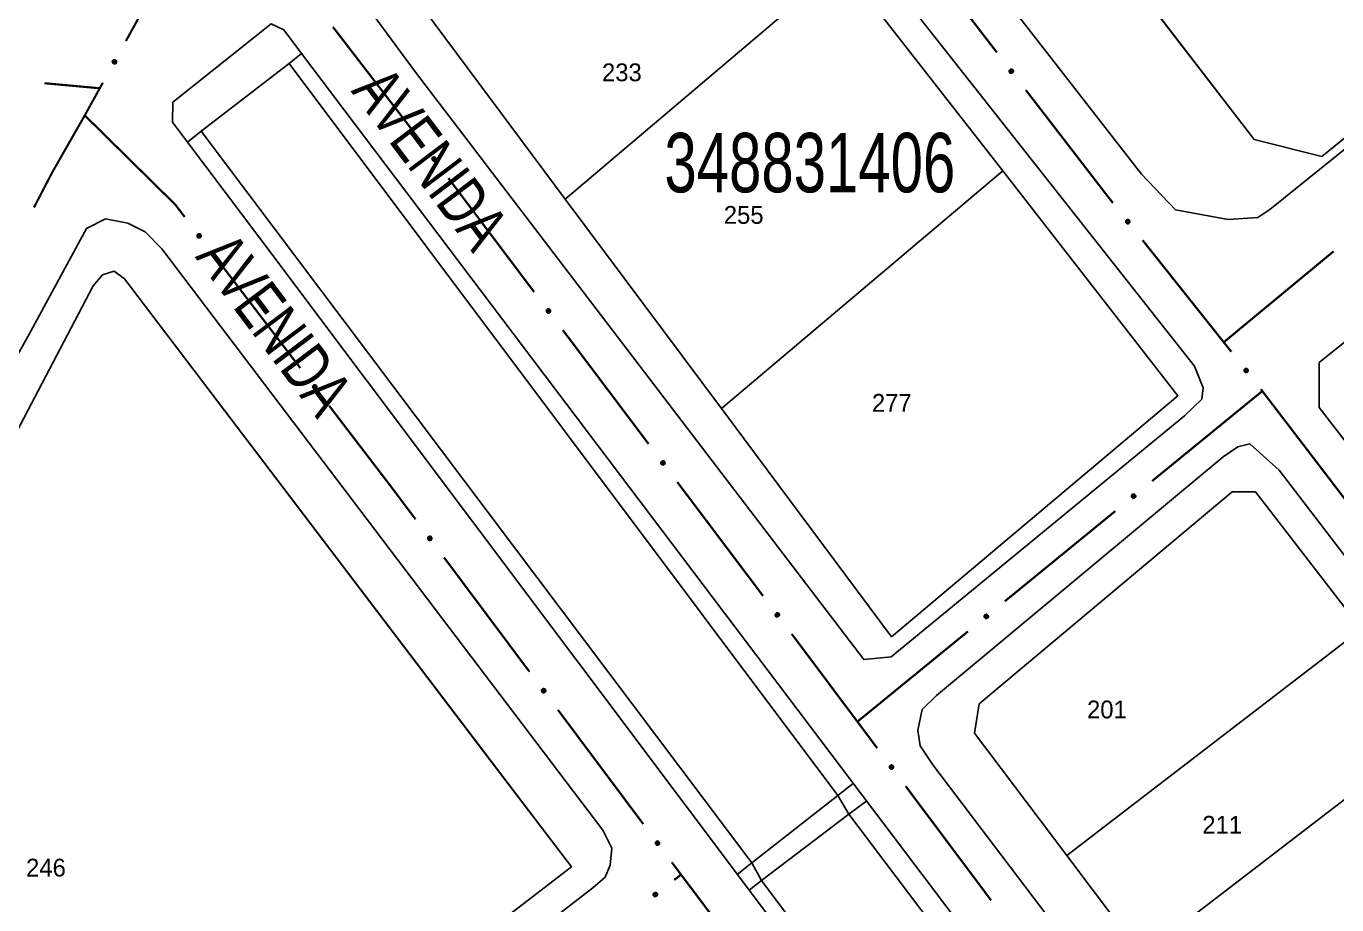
# Model space of a CAD drawing. Extents: x 200123 to 201542, y 4839549 to 4841240.
# Drawn here: x 200535 to 200645.3, y 4840193 to 4840266.9 of the extents above; entities that cross this region are included whole.
import ezdxf
from ezdxf.enums import TextEntityAlignment as Align

# ---------------------------------------------------------------- set-up
doc = ezdxf.new("R2010")
doc.units = 0
doc.header["$LTSCALE"] = 1.5
doc.header["$MEASUREMENT"] = 0
for name, color, linetype in [('CD_MALHA_LOTES', 7, 'CONTINUOUS'), ('CD_TXT_QUADRA', 2, 'CONTINUOUS'), ('HD-CURSO-PERENE', 170, 'CONTINUOUS'), ('RU-QUADRA', 210, 'CONTINUOUS'), ('SV-EIXO-RUA-PAV', 20, 'CONTINUOUS'), ('SV-PONTE-BUEIRO', 251, 'CONTINUOUS'), ('SV-RUA-PAVIM', 7, 'CONTINUOUS'), ('SV-TXT-RUA-PAV', 7, 'CONTINUOUS'), ('Th_NmrPort', 1, 'CONTINUOUS')]:
    doc.layers.add(name, color=color, linetype=linetype)
doc.styles.add('ARIAL', font='ARIAL.SHX')

msp = doc.modelspace()

# ---------------------------------------------------------------- linework, layer by layer
at = {"layer": 'CD_MALHA_LOTES', "linetype": 'Continuous', "flags": 128}
for points in [[(200668.11, 4840275.45), (200644, 4840255.9), (200638.32, 4840257.35), (200613.66, 4840289.42), (200611.73, 4840291.76)], [(200580.36, 4840252.33), (200603.64, 4840272.05)], [(200603.64, 4840272.05), (200617.16, 4840254.71)], [(200568.43, 4840268.34), (200580.36, 4840252.33)], [(200593.49, 4840234.73), (200617.16, 4840254.71)], [(200617.16, 4840254.71), (200631.9, 4840235.79)], [(200593.49, 4840234.73), (200580.36, 4840252.33)], [(200516.37, 4840198.81), (200540.65, 4840245.03), (200541.43, 4840245.96), (200542.41, 4840246.26), (200543.26, 4840245.63), (200574.01, 4840205.18), (200580.87, 4840196.16), (200545.04, 4840168.6)], [(200631.9, 4840235.79), (200607.81, 4840215.52)], [(200607.81, 4840215.52), (200593.49, 4840234.73)], [(200647.35, 4840216.16), (200638.43, 4840227.7), (200636.47, 4840227.72), (200615.18, 4840209.87), (200614.78, 4840207.42), (200622.56, 4840197.11)], [(200622.56, 4840197.11), (200647.35, 4840216.16)], [(200628.88, 4840188.74), (200653.77, 4840207.85)], [(200622.56, 4840197.11), (200628.88, 4840188.74)]]:
    msp.add_lwpolyline(points, dxfattribs=at)
at = {"layer": 'HD-CURSO-PERENE', "linetype": 'Continuous'}
for points in [[(200557.13, 4840263.74, 2.2), (200603.28, 4840202.16, 4), (200604.22, 4840200.59, 4), (200652.75, 4840136.35, 3.97)], [(200645.18, 4840130.56, 3.97), (200596.88, 4840195.02, 4), (200596.06, 4840196.5, 4), (200549.71, 4840258.03, 2.2)]]:
    msp.add_polyline3d(points, dxfattribs=at)
at = {"layer": 'RU-QUADRA', "linetype": 'Continuous', "flags": 128}
for points in [[(200721.24, 4840318.82), (200670.9, 4840277.71), (200644, 4840255.9), (200638.32, 4840257.35), (200612.58, 4840290.74), (200612.03, 4840291.93), (200606.04, 4840287.34), (200580.82, 4840319.69), (200577.93, 4840323.39), (200576.62, 4840324.04), (200516.1, 4840354.19), (200568.51, 4840459.1), (200621.71, 4840432.75), (200646.24, 4840412.58), (200649.6, 4840412.13)], [(200559.6, 4840280.18), (200568.43, 4840268.34), (200580.36, 4840252.33), (200593.49, 4840234.73), (200607.81, 4840215.52), (200631.9, 4840235.79), (200617.16, 4840254.71), (200603.64, 4840272.05), (200591.36, 4840287.81), (200580.44, 4840301.82), (200577.91, 4840305.38), (200573.98, 4840305.79), (200572.17, 4840305.04), (200570.75, 4840303.61)], [(200540.65, 4840245.03), (200541.43, 4840245.96), (200542.41, 4840246.26), (200543.26, 4840245.63), (200580.87, 4840196.16), (200545.04, 4840168.6), (200528.23, 4840155.68), (200489.73, 4840126.21), (200479.64, 4840135.18), (200504.89, 4840176.96), (200516.37, 4840198.81)], [(200636.47, 4840227.72), (200638.43, 4840227.7), (200647.35, 4840216.16), (200653.77, 4840207.85), (200674.42, 4840181.12), (200680.44, 4840173.33), (200683.37, 4840169.53), (200686.8, 4840165.09), (200691.53, 4840158.97), (200691.12, 4840155.32), (200668.16, 4840136.71), (200661.11, 4840146.05), (200654.66, 4840154.6), (200649.02, 4840162.06), (200628.88, 4840188.74), (200622.56, 4840197.11), (200614.78, 4840207.42), (200615.18, 4840209.87)]]:
    msp.add_lwpolyline(points, close=True, dxfattribs=at)
at = {"layer": 'SV-EIXO-RUA-PAV', "const_width": 0.18}
for points in [[(200549.192656, 4840276.12941), (200543.388002, 4840265.626744)], [(200616.666422, 4840264.671847), (200609.343159, 4840274.17815)], [(200560.809201, 4840266.810963), (200566.908702, 4840258.886564)], [(200536.540602, 4840262.078717), (200540.523632, 4840261.710653)], [(200541.453117, 4840262.125855), (200540.001953, 4840259.500189)], [(200540.523632, 4840261.710653), (200541.18, 4840261.65)], [(200626.02, 4840252.53), (200619.10751, 4840261.503079)], [(200539.93, 4840259.37), (200537.524055, 4840255.157393)], [(200540.001953, 4840259.500189), (200539.93, 4840259.37)], [(200539.93, 4840259.37), (200547.052356, 4840252.350595)], [(200566.908702, 4840258.886564), (200567.06, 4840258.69)], [(200567.06, 4840258.69), (200568.114213, 4840257.290726)], [(200537.524055, 4840255.157393), (200537.2, 4840254.59)], [(200537.2, 4840254.59), (200535.655075, 4840251.621353)], [(200570.521158, 4840254.095948), (200577.741996, 4840244.511611)], [(200626.439117, 4840252.003307), (200626.02, 4840252.53)], [(200547.052356, 4840252.350595), (200547.54, 4840251.87)], [(200547.54, 4840251.87), (200548.339451, 4840250.8255)], [(200635.76, 4840240.29), (200628.92978, 4840248.873356)], [(200550.770624, 4840247.649119), (200558.064145, 4840238.119976)], [(200635.76, 4840240.29), (200645.006047, 4840247.939223)], [(200580.148942, 4840241.316832), (200587.369779, 4840231.732496)], [(200635.779106, 4840240.265991), (200635.76, 4840240.29)], [(200636.401793, 4840239.48352), (200635.779106, 4840240.265991)], [(200638.252387, 4840235.569793), (200639, 4840236.18)], [(200646.170449, 4840226.81237), (200638.880753, 4840236.344439)], [(200560.495318, 4840234.943595), (200565.357665, 4840228.590833)], [(200629.730614, 4840228.614265), (200638.252387, 4840235.569793)], [(200565.357665, 4840228.590833), (200565.94, 4840227.83)], [(200589.776725, 4840228.537717), (200596.997562, 4840218.95338)], [(200565.94, 4840227.83), (200567.76127, 4840225.393599)], [(200617.335307, 4840218.497132), (200626.631787, 4840226.084982)], [(200570.156191, 4840222.189797), (200577.340956, 4840212.578389)], [(200599.404508, 4840215.758601), (200600.006244, 4840214.959907)], [(200604.94, 4840208.38), (200614.23648, 4840215.967849)], [(200600.006244, 4840214.959907), (200600.3, 4840214.57)], [(200600.3, 4840214.57), (200606.599647, 4840206.154965)], [(200579.735878, 4840209.374587), (200586.920643, 4840199.763179)], [(200608.996813, 4840202.952842), (200616.188314, 4840193.346473)], [(200589.315565, 4840196.559377), (200589.914295, 4840195.758426)], [(200589.519119, 4840195.058499), (200590.1, 4840195.51)], [(200589.914295, 4840195.758426), (200590.1, 4840195.51)], [(200590.1, 4840195.51), (200596.534166, 4840186.973368)]]:
    msp.add_lwpolyline(points, dxfattribs=at)
at = {"layer": 'SV-EIXO-RUA-PAV'}
for points in [[(200542.586405, 4840263.948804), (200542.600609, 4840263.902003), (200542.603247, 4840263.858876), (200542.595094, 4840263.822273), (200542.579455, 4840263.791806), (200542.559945, 4840263.762439), (200542.533743, 4840263.737171), (200542.498449, 4840263.715567), (200542.451602, 4840263.700989), (200542.407245, 4840263.701191), (200542.370931, 4840263.707264), (200542.338223, 4840263.721742), (200542.310012, 4840263.741173), (200542.284665, 4840263.769259), (200542.263122, 4840263.805239), (200542.249603, 4840263.852701), (200542.247307, 4840263.894999), (200542.256123, 4840263.930197), (200542.270886, 4840263.962987), (200542.291164, 4840263.992729), (200542.317027, 4840264.017385), (200542.353293, 4840264.039011), (200542.400315, 4840264.051733), (200542.442476, 4840264.054505), (200542.477788, 4840264.046185), (200542.509743, 4840264.030924), (200542.539436, 4840264.011714), (200542.565933, 4840263.986432), (200542.586405, 4840263.948804)], [(200617.887446, 4840262.906461), (200617.838859, 4840262.912065), (200617.798248, 4840262.926816), (200617.767917, 4840262.948868), (200617.746195, 4840262.975344), (200617.727024, 4840263.004933), (200617.714277, 4840263.03903), (200617.708512, 4840263.080007), (200617.713791, 4840263.128785), (200617.731636, 4840263.169395), (200617.751665, 4840263.200288), (200617.777969, 4840263.224527), (200617.807025, 4840263.242669), (200617.84288, 4840263.254739), (200617.884464, 4840263.260176), (200617.933384, 4840263.253681), (200617.973099, 4840263.238946), (200618.001877, 4840263.216845), (200618.026078, 4840263.190247), (200618.045288, 4840263.159805), (200618.057608, 4840263.126263), (200618.063007, 4840263.084385), (200618.055956, 4840263.036186), (200618.041712, 4840262.996407), (200618.020021, 4840262.967327), (200617.993299, 4840262.94409), (200617.963855, 4840262.924501), (200617.930114, 4840262.91026), (200617.887446, 4840262.906461)], [(200569.319148, 4840255.874333), (200569.367672, 4840255.868209), (200569.408123, 4840255.853023), (200569.438216, 4840255.830646), (200569.459652, 4840255.803938), (200569.478504, 4840255.774145), (200569.490885, 4840255.739914), (200569.49621, 4840255.698877), (200569.490408, 4840255.650159), (200569.472127, 4840255.609743), (200569.451768, 4840255.579067), (200569.425206, 4840255.555111), (200569.395957, 4840255.537281), (200569.359974, 4840255.525597), (200569.318335, 4840255.520607), (200569.269487, 4840255.527627), (200569.229932, 4840255.542787), (200569.201394, 4840255.565195), (200569.177479, 4840255.592051), (200569.158597, 4840255.622698), (200569.146637, 4840255.65637), (200569.141688, 4840255.698303), (200569.149256, 4840255.746424), (200569.163926, 4840255.786048), (200569.185927, 4840255.814894), (200569.212897, 4840255.837842), (200569.24255, 4840255.857115), (200569.276441, 4840255.870992), (200569.319148, 4840255.874333)], [(200627.687777, 4840250.25736), (200627.639108, 4840250.262198), (200627.598269, 4840250.276308), (200627.567595, 4840250.297881), (200627.54546, 4840250.324011), (200627.525825, 4840250.353295), (200627.512543, 4840250.387187), (200627.506133, 4840250.428068), (200627.510644, 4840250.476923), (200627.527848, 4840250.517809), (200627.547388, 4840250.549013), (200627.573307, 4840250.573663), (200627.602074, 4840250.592261), (200627.637735, 4840250.604893), (200627.679228, 4840250.610984), (200627.728244, 4840250.60526), (200627.768186, 4840250.591152), (200627.797308, 4840250.569507), (200627.821925, 4840250.543293), (200627.841612, 4840250.513157), (200627.854458, 4840250.479813), (200627.860515, 4840250.438025), (200627.854224, 4840250.389721), (200627.840608, 4840250.349723), (200627.819378, 4840250.320305), (200627.793025, 4840250.29665), (200627.763893, 4840250.2766), (200627.73038, 4840250.26183), (200627.687777, 4840250.25736)], [(200549.555124, 4840249.418312), (200549.603693, 4840249.412556), (200549.644258, 4840249.397678), (200549.67452, 4840249.375531), (200549.696159, 4840249.348987), (200549.715237, 4840249.319339), (200549.727878, 4840249.285203), (200549.733515, 4840249.244208), (200549.728083, 4840249.195446), (200549.710111, 4840249.154893), (200549.689985, 4840249.124062), (200549.663606, 4840249.099905), (200549.634493, 4840249.081854), (200549.598601, 4840249.069896), (200549.557001, 4840249.064589), (200549.508101, 4840249.071237), (200549.468432, 4840249.086096), (200549.439724, 4840249.108287), (200549.415606, 4840249.13496), (200549.396491, 4840249.165463), (200549.384276, 4840249.199043), (200549.379008, 4840249.240937), (200549.386209, 4840249.289114), (200549.400577, 4840249.328848), (200549.422359, 4840249.357861), (200549.449154, 4840249.381014), (200549.478658, 4840249.400511), (200549.512444, 4840249.414646), (200549.555124, 4840249.418312)], [(200578.946932, 4840243.095218), (200578.995455, 4840243.089093), (200579.035906, 4840243.073907), (200579.065999, 4840243.05153), (200579.087435, 4840243.024823), (200579.106288, 4840242.99503), (200579.118668, 4840242.960799), (200579.123993, 4840242.919762), (200579.118191, 4840242.871043), (200579.099911, 4840242.830628), (200579.079551, 4840242.799951), (200579.052989, 4840242.775996), (200579.02374, 4840242.758166), (200578.987757, 4840242.746482), (200578.946118, 4840242.741491), (200578.897271, 4840242.748511), (200578.857716, 4840242.763671), (200578.829177, 4840242.786079), (200578.805262, 4840242.812935), (200578.78638, 4840242.843582), (200578.774421, 4840242.877255), (200578.769472, 4840242.919188), (200578.777039, 4840242.967308), (200578.791709, 4840243.006932), (200578.81371, 4840243.035778), (200578.840681, 4840243.058727), (200578.870333, 4840243.077999), (200578.904225, 4840243.091877), (200578.946932, 4840243.095218)], [(200637.650501, 4840237.737607), (200637.601832, 4840237.742443), (200637.560993, 4840237.756552), (200637.530318, 4840237.778124), (200637.508182, 4840237.804254), (200637.488546, 4840237.833537), (200637.475263, 4840237.867428), (200637.468853, 4840237.908309), (200637.473362, 4840237.957165), (200637.490565, 4840237.998051), (200637.510104, 4840238.029256), (200637.536022, 4840238.053907), (200637.564789, 4840238.072505), (200637.600449, 4840238.085139), (200637.641942, 4840238.091231), (200637.690958, 4840238.085507), (200637.730901, 4840238.071401), (200637.760023, 4840238.049757), (200637.784641, 4840238.023543), (200637.804329, 4840237.993407), (200637.817176, 4840237.960064), (200637.823234, 4840237.918277), (200637.816945, 4840237.869972), (200637.80333, 4840237.829974), (200637.7821, 4840237.800555), (200637.755748, 4840237.7769), (200637.726616, 4840237.756848), (200637.693104, 4840237.742078), (200637.650501, 4840237.737607)], [(200559.279818, 4840236.712788), (200559.328386, 4840236.707033), (200559.368952, 4840236.692155), (200559.399214, 4840236.670007), (200559.420852, 4840236.643464), (200559.439931, 4840236.613815), (200559.452571, 4840236.579679), (200559.458208, 4840236.538684), (200559.452777, 4840236.489923), (200559.434805, 4840236.449369), (200559.414679, 4840236.418539), (200559.3883, 4840236.394382), (200559.359187, 4840236.37633), (200559.323294, 4840236.364372), (200559.281694, 4840236.359065), (200559.232795, 4840236.365714), (200559.193126, 4840236.380573), (200559.164417, 4840236.402763), (200559.140299, 4840236.429436), (200559.121184, 4840236.459939), (200559.108969, 4840236.493519), (200559.103701, 4840236.535414), (200559.110903, 4840236.58359), (200559.125271, 4840236.623325), (200559.147052, 4840236.652337), (200559.173847, 4840236.67549), (200559.203352, 4840236.694988), (200559.237137, 4840236.709123), (200559.279818, 4840236.712788)], [(200588.574715, 4840230.316102), (200588.623238, 4840230.309978), (200588.663689, 4840230.294792), (200588.693782, 4840230.272415), (200588.715218, 4840230.245708), (200588.734071, 4840230.215914), (200588.746451, 4840230.181683), (200588.751776, 4840230.140647), (200588.745974, 4840230.091928), (200588.727694, 4840230.051512), (200588.707334, 4840230.020836), (200588.680772, 4840229.99688), (200588.651523, 4840229.979051), (200588.61554, 4840229.967366), (200588.573901, 4840229.962376), (200588.525054, 4840229.969396), (200588.485499, 4840229.984556), (200588.45696, 4840230.006964), (200588.433046, 4840230.03382), (200588.414163, 4840230.064467), (200588.402204, 4840230.098139), (200588.397255, 4840230.140073), (200588.404822, 4840230.188193), (200588.419492, 4840230.227817), (200588.441494, 4840230.256663), (200588.468464, 4840230.279612), (200588.498116, 4840230.298884), (200588.532008, 4840230.312762), (200588.574715, 4840230.316102)], [(200628.000284, 4840227.344051), (200628.004518, 4840227.392776), (200628.018121, 4840227.433787), (200628.039311, 4840227.464726), (200628.065165, 4840227.487184), (200628.094203, 4840227.50718), (200628.127927, 4840227.520882), (200628.168726, 4840227.527798), (200628.217633, 4840227.523893), (200628.258729, 4840227.507197), (200628.290173, 4840227.488045), (200628.315143, 4840227.462435), (200628.334096, 4840227.4339), (200628.34717, 4840227.398399), (200628.353775, 4840227.356985), (200628.348659, 4840227.307902), (200628.335047, 4840227.267787), (200628.313765, 4840227.238399), (200628.287859, 4840227.213459), (200628.257968, 4840227.1934), (200628.224787, 4840227.180141), (200628.183077, 4840227.173566), (200628.134699, 4840227.179258), (200628.094535, 4840227.192377), (200628.064856, 4840227.213241), (200628.040876, 4840227.239299), (200628.020466, 4840227.26818), (200628.005282, 4840227.301507), (200628.000284, 4840227.344051)], [(200568.960874, 4840223.972688), (200569.009374, 4840223.966381), (200569.049768, 4840223.951043), (200569.079776, 4840223.928553), (200569.101112, 4840223.901765), (200569.119852, 4840223.871901), (200569.132104, 4840223.837624), (200569.137275, 4840223.796568), (200569.131289, 4840223.747871), (200569.112857, 4840223.707524), (200569.092383, 4840223.676925), (200569.065731, 4840223.653069), (200569.036415, 4840223.635349), (200569.000389, 4840223.623801), (200568.958731, 4840223.618967), (200568.90991, 4840223.62617), (200568.870412, 4840223.641479), (200568.841958, 4840223.663994), (200568.818145, 4840223.69094), (200568.799377, 4840223.721657), (200568.787545, 4840223.755374), (200568.782753, 4840223.797326), (200568.790502, 4840223.845418), (200568.805321, 4840223.884986), (200568.82743, 4840223.913749), (200568.854486, 4840223.936596), (200568.884211, 4840223.955757), (200568.918155, 4840223.969507), (200568.960874, 4840223.972688)], [(200598.202498, 4840217.536987), (200598.251021, 4840217.530862), (200598.291472, 4840217.515676), (200598.321565, 4840217.4933), (200598.343001, 4840217.466592), (200598.361854, 4840217.436799), (200598.374234, 4840217.402568), (200598.37956, 4840217.361531), (200598.373757, 4840217.312813), (200598.355477, 4840217.272397), (200598.335118, 4840217.24172), (200598.308556, 4840217.217765), (200598.279306, 4840217.199935), (200598.243324, 4840217.188251), (200598.201684, 4840217.18326), (200598.152837, 4840217.19028), (200598.113282, 4840217.20544), (200598.084743, 4840217.227849), (200598.060829, 4840217.254705), (200598.041946, 4840217.285352), (200598.029987, 4840217.319024), (200598.025038, 4840217.360957), (200598.032605, 4840217.409078), (200598.047275, 4840217.448702), (200598.069277, 4840217.477548), (200598.096247, 4840217.500496), (200598.125899, 4840217.519769), (200598.159791, 4840217.533646), (200598.202498, 4840217.536987)], [(200615.604977, 4840217.226919), (200615.609211, 4840217.275644), (200615.622814, 4840217.316654), (200615.644004, 4840217.347594), (200615.669859, 4840217.370052), (200615.698896, 4840217.390048), (200615.732621, 4840217.403749), (200615.773419, 4840217.410665), (200615.822327, 4840217.406761), (200615.863422, 4840217.390065), (200615.894867, 4840217.370913), (200615.919837, 4840217.345302), (200615.938789, 4840217.316768), (200615.951863, 4840217.281266), (200615.958468, 4840217.239852), (200615.953352, 4840217.190769), (200615.93974, 4840217.150655), (200615.918458, 4840217.121267), (200615.892552, 4840217.096327), (200615.862662, 4840217.076267), (200615.82948, 4840217.063009), (200615.78777, 4840217.056434), (200615.739392, 4840217.062125), (200615.699228, 4840217.075244), (200615.669549, 4840217.096108), (200615.645569, 4840217.122166), (200615.625159, 4840217.151047), (200615.609975, 4840217.184374), (200615.604977, 4840217.226919)], [(200578.54056, 4840211.157478), (200578.58906, 4840211.151171), (200578.629454, 4840211.135833), (200578.659463, 4840211.113343), (200578.680798, 4840211.086555), (200578.699539, 4840211.056691), (200578.71179, 4840211.022414), (200578.716961, 4840210.981358), (200578.710976, 4840210.932661), (200578.692544, 4840210.892314), (200578.672069, 4840210.861715), (200578.645418, 4840210.837859), (200578.616101, 4840210.820139), (200578.580075, 4840210.808591), (200578.538417, 4840210.803757), (200578.489597, 4840210.81096), (200578.450099, 4840210.826269), (200578.421645, 4840210.848784), (200578.397831, 4840210.87573), (200578.379064, 4840210.906448), (200578.367232, 4840210.940164), (200578.36244, 4840210.982116), (200578.370188, 4840211.030208), (200578.385007, 4840211.069776), (200578.407117, 4840211.098539), (200578.434173, 4840211.121386), (200578.463897, 4840211.140547), (200578.497841, 4840211.154297), (200578.54056, 4840211.157478)], [(200607.800246, 4840204.734894), (200607.848751, 4840204.728621), (200607.889155, 4840204.713312), (200607.919179, 4840204.690843), (200607.940534, 4840204.66407), (200607.959295, 4840204.63422), (200607.971571, 4840204.599951), (200607.976771, 4840204.558898), (200607.970819, 4840204.510197), (200607.952416, 4840204.469838), (200607.931963, 4840204.439224), (200607.905328, 4840204.415349), (200607.876024, 4840204.397609), (200607.840006, 4840204.386035), (200607.798351, 4840204.381172), (200607.749526, 4840204.388341), (200607.710017, 4840204.403622), (200607.681547, 4840204.426117), (200607.657715, 4840204.453046), (200607.638926, 4840204.483751), (200607.62707, 4840204.51746), (200607.622249, 4840204.559408), (200607.629963, 4840204.607505), (200607.644755, 4840204.647084), (200607.666844, 4840204.675862), (200607.693884, 4840204.698729), (200607.723595, 4840204.71791), (200607.757529, 4840204.731684), (200607.800246, 4840204.734894)], [(200588.120247, 4840198.342268), (200588.168747, 4840198.335961), (200588.209141, 4840198.320623), (200588.239149, 4840198.298133), (200588.260485, 4840198.271345), (200588.279225, 4840198.241482), (200588.291477, 4840198.207204), (200588.296648, 4840198.166148), (200588.290663, 4840198.117451), (200588.272231, 4840198.077104), (200588.251756, 4840198.046505), (200588.225104, 4840198.022649), (200588.195788, 4840198.00493), (200588.159762, 4840197.993381), (200588.118104, 4840197.988547), (200588.069283, 4840197.99575), (200588.029786, 4840198.011059), (200588.001331, 4840198.033574), (200587.977518, 4840198.06052), (200587.958751, 4840198.091238), (200587.946918, 4840198.124954), (200587.942127, 4840198.166906), (200587.949875, 4840198.214998), (200587.964694, 4840198.254566), (200587.986803, 4840198.283329), (200588.01386, 4840198.306176), (200588.043584, 4840198.325337), (200588.077528, 4840198.339088), (200588.120247, 4840198.342268)], [(200587.759028, 4840193.829855), (200587.764422, 4840193.878465), (200587.778997, 4840193.91914), (200587.800918, 4840193.949566), (200587.8273, 4840193.971402), (200587.856806, 4840193.990701), (200587.890847, 4840194.003595), (200587.931799, 4840194.009538), (200587.980599, 4840194.00447), (200588.021286, 4840193.9868), (200588.052265, 4840193.966904), (200588.076618, 4840193.940706), (200588.094886, 4840193.911728), (200588.10711, 4840193.875926), (200588.112727, 4840193.834366), (200588.106443, 4840193.785419), (200588.09188, 4840193.74564), (200588.069904, 4840193.716767), (200588.043411, 4840193.692451), (200588.013052, 4840193.673109), (200587.979563, 4840193.660645), (200587.937709, 4840193.655065), (200587.88948, 4840193.661907), (200587.84964, 4840193.675979), (200587.820466, 4840193.697544), (200587.797114, 4840193.724165), (200587.777398, 4840193.753524), (200587.763011, 4840193.787203), (200587.759028, 4840193.829855)]]:
    msp.add_lwpolyline(points, close=True, dxfattribs=at)
for points in [[(200542.291164, 4840263.992729), (200542.247307, 4840263.894999)], [(200542.317027, 4840264.017385), (200542.249603, 4840263.852701)], [(200542.302552, 4840264.000951), (200542.25113, 4840263.879702)], [(200542.334579, 4840264.022227), (200542.259709, 4840263.835984)], [(200542.353293, 4840264.039011), (200542.263122, 4840263.805239)], [(200542.376285, 4840264.041271), (200542.274918, 4840263.790161)], [(200542.400315, 4840264.051733), (200542.284665, 4840263.769259)], [(200542.419469, 4840264.051704), (200542.298708, 4840263.759863)], [(200542.442476, 4840264.054505), (200542.310012, 4840263.741173)], [(200542.45778, 4840264.047679), (200542.325139, 4840263.734342)], [(200542.477788, 4840264.046185), (200542.338223, 4840263.721742)], [(200542.492131, 4840264.03649), (200542.353141, 4840263.717306)], [(200542.509743, 4840264.030924), (200542.370931, 4840263.707264)], [(200542.523716, 4840264.017474), (200542.393055, 4840263.707719)], [(200542.539436, 4840264.011714), (200542.407245, 4840263.701191)], [(200542.550272, 4840263.995001), (200542.432026, 4840263.704889)], [(200542.565933, 4840263.986432), (200542.451602, 4840263.700989)], [(200542.574188, 4840263.967752), (200542.475084, 4840263.712273)], [(200542.586405, 4840263.948804), (200542.498449, 4840263.715567)], [(200542.593107, 4840263.922997), (200542.519305, 4840263.733045)], [(200542.600609, 4840263.902003), (200542.533743, 4840263.737171)], [(200542.602219, 4840263.877425), (200542.550263, 4840263.75803)], [(200542.603247, 4840263.858876), (200542.559945, 4840263.762439)], [(200617.887446, 4840262.906461), (200617.708512, 4840263.080007)], [(200617.930114, 4840262.91026), (200617.713791, 4840263.128785)], [(200617.838859, 4840262.912065), (200617.714277, 4840263.03903)], [(200617.909691, 4840262.910124), (200617.714792, 4840263.102752)], [(200617.861104, 4840262.910589), (200617.716241, 4840263.053917)], [(200617.94421, 4840262.921214), (200617.725162, 4840263.14519)], [(200617.815672, 4840262.920374), (200617.726834, 4840263.015571)], [(200617.798248, 4840262.926816), (200617.727024, 4840263.004933)], [(200617.963855, 4840262.924501), (200617.731636, 4840263.169395)], [(200617.975398, 4840262.936627), (200617.743274, 4840263.179812)], [(200617.993299, 4840262.94409), (200617.751665, 4840263.200288)], [(200618.005417, 4840262.95803), (200617.76796, 4840263.212609)], [(200618.020021, 4840262.967327), (200617.777969, 4840263.224527)], [(200618.029358, 4840262.985086), (200617.794736, 4840263.231514)], [(200618.041712, 4840262.996407), (200617.807025, 4840263.242669)], [(200618.048303, 4840263.018627), (200617.82867, 4840263.245598)], [(200618.055956, 4840263.036186), (200617.84288, 4840263.254739)], [(200618.055926, 4840263.062394), (200617.865935, 4840263.255358)], [(200618.063007, 4840263.084385), (200617.884464, 4840263.260176)], [(200618.055062, 4840263.108234), (200617.914026, 4840263.251066)], [(200618.057608, 4840263.126263), (200617.933384, 4840263.253681)], [(200618.048296, 4840263.146084), (200617.957544, 4840263.241529)], [(200618.045288, 4840263.159805), (200617.973099, 4840263.238946)], [(200569.141688, 4840255.698303), (200569.318335, 4840255.520607)], [(200569.146637, 4840255.65637), (200569.269487, 4840255.527627)], [(200569.149004, 4840255.720217), (200569.336914, 4840255.525225)], [(200569.149256, 4840255.746424), (200569.359974, 4840255.525597)], [(200569.149377, 4840255.67437), (200569.288872, 4840255.530033)], [(200569.155736, 4840255.63645), (200569.245458, 4840255.540037)], [(200569.157097, 4840255.7639), (200569.374281, 4840255.534585)], [(200569.158597, 4840255.622698), (200569.229932, 4840255.542787)], [(200569.163926, 4840255.786048), (200569.395957, 4840255.537281)], [(200569.176401, 4840255.797236), (200569.408365, 4840255.548305)], [(200569.185927, 4840255.814894), (200569.425206, 4840255.555111)], [(200569.200631, 4840255.824033), (200569.435342, 4840255.566921)], [(200569.212897, 4840255.837842), (200569.451768, 4840255.579067)], [(200569.230878, 4840255.845113), (200569.460379, 4840255.599451)], [(200569.24255, 4840255.857115), (200569.472127, 4840255.609743)], [(200569.262229, 4840255.860191), (200569.478861, 4840255.633877)], [(200569.276441, 4840255.870992), (200569.490408, 4840255.650159)], [(200569.296865, 4840255.870909), (200569.489686, 4840255.676201)], [(200569.319148, 4840255.874333), (200569.49621, 4840255.698877)], [(200569.345444, 4840255.869923), (200569.488761, 4840255.725049)], [(200569.367672, 4840255.868209), (200569.490885, 4840255.739914)], [(200569.390768, 4840255.859651), (200569.47858, 4840255.763506)], [(200569.408123, 4840255.853023), (200569.478504, 4840255.774145)], [(200627.687777, 4840250.25736), (200627.506133, 4840250.428068)], [(200627.73038, 4840250.26183), (200627.510644, 4840250.476923)], [(200627.709962, 4840250.261373), (200627.512055, 4840250.450909)], [(200627.639108, 4840250.262198), (200627.512543, 4840250.387187)], [(200627.661374, 4840250.261073), (200627.514272, 4840250.402103)], [(200627.744302, 4840250.273004), (200627.521755, 4840250.493505)], [(200627.763893, 4840250.2766), (200627.527848, 4840250.517809)], [(200627.775243, 4840250.288907), (200627.53932, 4840250.528408)], [(200627.793025, 4840250.29665), (200627.547388, 4840250.549013)], [(200627.804921, 4840250.310779), (200627.563487, 4840250.561589)], [(200627.819378, 4840250.320305), (200627.573307, 4840250.573663)], [(200627.828434, 4840250.338209), (200627.589962, 4840250.580913)], [(200627.840608, 4840250.349723), (200627.602074, 4840250.592261)], [(200627.846849, 4840250.372044), (200627.62367, 4840250.59553)], [(200627.854224, 4840250.389721), (200627.637735, 4840250.604893)], [(200627.853782, 4840250.415925), (200627.660777, 4840250.605875)], [(200627.860515, 4840250.438025), (200627.679228, 4840250.610984)], [(200627.852196, 4840250.461747), (200627.708929, 4840250.602341)], [(200627.854458, 4840250.479813), (200627.728244, 4840250.60526)], [(200627.844835, 4840250.499485), (200627.752593, 4840250.59349)], [(200627.841612, 4840250.513157), (200627.768186, 4840250.591152)], [(200549.386209, 4840249.289114), (200549.598601, 4840249.069896)], [(200549.393917, 4840249.306649), (200549.612839, 4840249.078993)], [(200549.400577, 4840249.328848), (200549.634493, 4840249.081854)], [(200549.412967, 4840249.340131), (200549.646817, 4840249.092971)], [(200549.422359, 4840249.357861), (200549.663606, 4840249.099905)], [(200549.436992, 4840249.367112), (200549.673652, 4840249.111792)], [(200549.449154, 4840249.381014), (200549.689985, 4840249.124062)], [(200549.467078, 4840249.388421), (200549.698441, 4840249.144512)], [(200549.478658, 4840249.400511), (200549.710111, 4840249.154893)], [(200549.498314, 4840249.403737), (200549.716661, 4840249.179077)], [(200549.512444, 4840249.414646), (200549.728083, 4840249.195446)], [(200549.532867, 4840249.414718), (200549.727163, 4840249.221482)], [(200549.555124, 4840249.418312), (200549.733515, 4840249.244208)], [(200549.581452, 4840249.414102), (200549.725867, 4840249.270322)], [(200549.603693, 4840249.412556), (200549.727878, 4840249.285203)], [(200549.626854, 4840249.404175), (200549.715394, 4840249.308701)], [(200549.644258, 4840249.397678), (200549.715237, 4840249.319339)], [(200627.615793, 4840250.270141), (200627.525468, 4840250.363928)], [(200627.598269, 4840250.276308), (200627.525825, 4840250.353295)], [(200549.379008, 4840249.240937), (200549.557001, 4840249.064589)], [(200549.384276, 4840249.199043), (200549.508101, 4840249.071237)], [(200549.386157, 4840249.262906), (200549.575544, 4840249.069349)], [(200549.386878, 4840249.217063), (200549.527467, 4840249.073792)], [(200549.393526, 4840249.179193), (200549.483979, 4840249.083464)], [(200549.396491, 4840249.165463), (200549.468432, 4840249.086096)], [(200578.769472, 4840242.919188), (200578.946118, 4840242.741491)], [(200578.774421, 4840242.877255), (200578.897271, 4840242.748511)], [(200578.776788, 4840242.941102), (200578.964697, 4840242.74611)], [(200578.777039, 4840242.967308), (200578.987757, 4840242.746482)], [(200578.77716, 4840242.895255), (200578.916655, 4840242.750918)], [(200578.783519, 4840242.857335), (200578.873242, 4840242.760921)], [(200578.78488, 4840242.984784), (200579.002065, 4840242.75547)], [(200578.78638, 4840242.843582), (200578.857716, 4840242.763671)], [(200578.791709, 4840243.006932), (200579.02374, 4840242.758166)], [(200578.804184, 4840243.018121), (200579.036148, 4840242.769189)], [(200578.81371, 4840243.035778), (200579.052989, 4840242.775996)], [(200578.828414, 4840243.044918), (200579.063125, 4840242.787805)], [(200578.840681, 4840243.058727), (200579.079551, 4840242.799951)], [(200578.858661, 4840243.065997), (200579.088162, 4840242.820336)], [(200578.870333, 4840243.077999), (200579.099911, 4840242.830628)], [(200578.890012, 4840243.081075), (200579.106645, 4840242.854762)], [(200578.904225, 4840243.091877), (200579.118191, 4840242.871043)], [(200578.924648, 4840243.091794), (200579.117469, 4840242.897086)], [(200578.946932, 4840243.095218), (200579.123993, 4840242.919762)], [(200578.973227, 4840243.090808), (200579.116544, 4840242.945934)], [(200578.995455, 4840243.089093), (200579.118668, 4840242.960799)], [(200579.018552, 4840243.080536), (200579.106363, 4840242.984391)], [(200579.035906, 4840243.073907), (200579.106288, 4840242.99503)], [(200637.650501, 4840237.737607), (200637.468853, 4840237.908309)], [(200637.693104, 4840237.742078), (200637.473362, 4840237.957165)], [(200637.672686, 4840237.74162), (200637.474774, 4840237.931151)], [(200637.601832, 4840237.742443), (200637.475263, 4840237.867428)], [(200637.624098, 4840237.741318), (200637.476993, 4840237.882344)], [(200637.707026, 4840237.753252), (200637.484473, 4840237.973747)], [(200637.578517, 4840237.750386), (200637.488189, 4840237.84417)], [(200637.560993, 4840237.756552), (200637.488546, 4840237.833537)], [(200637.726616, 4840237.756848), (200637.490565, 4840237.998051)], [(200637.737966, 4840237.769156), (200637.502037, 4840238.00865)], [(200637.755748, 4840237.7769), (200637.510104, 4840238.029256)], [(200637.767644, 4840237.791029), (200637.526203, 4840238.041832)], [(200637.7821, 4840237.800555), (200637.536022, 4840238.053907)], [(200637.791156, 4840237.818459), (200637.552677, 4840238.061157)], [(200637.80333, 4840237.829974), (200637.564789, 4840238.072505)], [(200637.80957, 4840237.852295), (200637.586385, 4840238.075774)], [(200637.816945, 4840237.869972), (200637.600449, 4840238.085139)], [(200637.816502, 4840237.896176), (200637.623492, 4840238.086121)], [(200637.823234, 4840237.918277), (200637.641942, 4840238.091231)], [(200637.814914, 4840237.941998), (200637.671644, 4840238.082588)], [(200637.817176, 4840237.960064), (200637.690958, 4840238.085507)], [(200637.807553, 4840237.979736), (200637.715307, 4840238.073738)], [(200637.804329, 4840237.993407), (200637.730901, 4840238.071401)], [(200559.103701, 4840236.535414), (200559.281694, 4840236.359065)], [(200559.108969, 4840236.493519), (200559.232795, 4840236.365714)], [(200559.110851, 4840236.557383), (200559.300238, 4840236.363825)], [(200559.110903, 4840236.58359), (200559.323294, 4840236.364372)], [(200559.111572, 4840236.511539), (200559.252161, 4840236.368268)], [(200559.118219, 4840236.473669), (200559.208672, 4840236.377941)], [(200559.118611, 4840236.601125), (200559.337533, 4840236.373469)], [(200559.121184, 4840236.459939), (200559.193126, 4840236.380573)], [(200559.125271, 4840236.623325), (200559.359187, 4840236.37633)], [(200559.13766, 4840236.634607), (200559.371511, 4840236.387447)], [(200559.147052, 4840236.652337), (200559.3883, 4840236.394382)], [(200559.161686, 4840236.661588), (200559.398346, 4840236.406268)], [(200559.173847, 4840236.67549), (200559.414679, 4840236.418539)], [(200559.191772, 4840236.682897), (200559.423134, 4840236.438988)], [(200559.203352, 4840236.694988), (200559.434805, 4840236.449369)], [(200559.223007, 4840236.698213), (200559.441355, 4840236.473554)], [(200559.237137, 4840236.709123), (200559.452777, 4840236.489923)], [(200559.257561, 4840236.709195), (200559.451857, 4840236.515958)], [(200559.279818, 4840236.712788), (200559.458208, 4840236.538684)], [(200559.306146, 4840236.708578), (200559.450561, 4840236.564798)], [(200559.328386, 4840236.707033), (200559.452571, 4840236.579679)], [(200559.351547, 4840236.698651), (200559.440087, 4840236.603177)], [(200559.368952, 4840236.692155), (200559.439931, 4840236.613815)], [(200588.397255, 4840230.140073), (200588.573901, 4840229.962376)], [(200588.402204, 4840230.098139), (200588.525054, 4840229.969396)], [(200588.404571, 4840230.161987), (200588.59248, 4840229.966995)], [(200588.404822, 4840230.188193), (200588.61554, 4840229.967366)], [(200588.404943, 4840230.116139), (200588.544438, 4840229.971803)], [(200588.411302, 4840230.078219), (200588.501025, 4840229.981806)], [(200588.412663, 4840230.205669), (200588.629848, 4840229.976355)], [(200588.414163, 4840230.064467), (200588.485499, 4840229.984556)], [(200588.419492, 4840230.227817), (200588.651523, 4840229.979051)], [(200588.431967, 4840230.239005), (200588.663931, 4840229.990074)], [(200588.441494, 4840230.256663), (200588.680772, 4840229.99688)], [(200588.456197, 4840230.265803), (200588.690908, 4840230.00869)], [(200588.468464, 4840230.279612), (200588.707334, 4840230.020836)], [(200588.486444, 4840230.286882), (200588.715945, 4840230.04122)], [(200588.498116, 4840230.298884), (200588.727694, 4840230.051512)], [(200588.517795, 4840230.30196), (200588.734428, 4840230.075646)], [(200588.532008, 4840230.312762), (200588.745974, 4840230.091928)], [(200588.552431, 4840230.312678), (200588.745252, 4840230.11797)], [(200588.574715, 4840230.316102), (200588.751776, 4840230.140647)], [(200588.60101, 4840230.311692), (200588.744327, 4840230.166818)], [(200588.623238, 4840230.309978), (200588.746451, 4840230.181683)], [(200588.646335, 4840230.30142), (200588.734146, 4840230.205276)], [(200588.663689, 4840230.294792), (200588.734071, 4840230.215914)], [(200628.000284, 4840227.344051), (200628.168726, 4840227.527798)], [(200628.003669, 4840227.370498), (200628.142864, 4840227.519337)], [(200628.004518, 4840227.392776), (200628.127927, 4840227.520882)], [(200628.004571, 4840227.321917), (200628.191639, 4840227.52216)], [(200628.005282, 4840227.301507), (200628.217633, 4840227.523893)], [(200628.012171, 4840227.416188), (200628.104831, 4840227.507669)], [(200628.016628, 4840227.287724), (200628.234351, 4840227.512988)], [(200628.018121, 4840227.433787), (200628.094203, 4840227.50718)], [(200628.020466, 4840227.26818), (200628.258729, 4840227.507197)], [(200628.032913, 4840227.256983), (200628.26947, 4840227.495857)], [(200628.040876, 4840227.239299), (200628.290173, 4840227.488045)], [(200628.055151, 4840227.227578), (200628.302948, 4840227.472104)], [(200628.064856, 4840227.213241), (200628.315143, 4840227.462435)], [(200628.08287, 4840227.204407), (200628.322599, 4840227.445871)], [(200628.094535, 4840227.192377), (200628.334096, 4840227.4339)], [(200628.116932, 4840227.186414), (200628.337632, 4840227.412346)], [(200628.134699, 4840227.179258), (200628.34717, 4840227.398399)], [(200628.160895, 4840227.180025), (200628.348437, 4840227.37537)], [(200628.183077, 4840227.173566), (200628.353775, 4840227.356985)], [(200628.206694, 4840227.182179), (200628.3455, 4840227.327178)], [(200628.224787, 4840227.180141), (200628.348659, 4840227.307902)], [(200628.244338, 4840227.190007), (200628.337192, 4840227.283408)], [(200628.257968, 4840227.1934), (200628.335047, 4840227.267787)], [(200568.82743, 4840223.913749), (200569.065731, 4840223.653069)], [(200568.842168, 4840223.922834), (200569.075911, 4840223.664841)], [(200568.854486, 4840223.936596), (200569.092383, 4840223.676925)], [(200568.872494, 4840223.943799), (200569.10107, 4840223.697276)], [(200568.884211, 4840223.955757), (200569.112857, 4840223.707524)], [(200568.903902, 4840223.958759), (200569.119682, 4840223.731633)], [(200568.918155, 4840223.969507), (200569.131289, 4840223.747871)], [(200568.938577, 4840223.969347), (200569.130665, 4840223.773916)], [(200568.960874, 4840223.972688), (200569.137275, 4840223.796568)], [(200568.987153, 4840223.968179), (200569.129924, 4840223.822767)], [(200569.009374, 4840223.966381), (200569.132104, 4840223.837624)], [(200569.032438, 4840223.957737), (200569.119888, 4840223.861262)], [(200569.049768, 4840223.951043), (200569.119852, 4840223.871901)], [(200568.782753, 4840223.797326), (200568.958731, 4840223.618967)], [(200568.787545, 4840223.755374), (200568.90991, 4840223.62617)], [(200568.790152, 4840223.819212), (200568.977327, 4840223.623516)], [(200568.790352, 4840223.773364), (200568.929304, 4840223.628504)], [(200568.790502, 4840223.845418), (200569.000389, 4840223.623801)], [(200568.796569, 4840223.73542), (200568.885928, 4840223.63867)], [(200568.798408, 4840223.862864), (200569.01473, 4840223.632735)], [(200568.799377, 4840223.721657), (200568.870412, 4840223.641479)], [(200568.805321, 4840223.884986), (200569.036415, 4840223.635349)], [(200568.817837, 4840223.896127), (200569.048864, 4840223.646326)], [(200598.025038, 4840217.360957), (200598.201684, 4840217.18326)], [(200598.029987, 4840217.319024), (200598.152837, 4840217.19028)], [(200598.032354, 4840217.382871), (200598.220263, 4840217.187879)], [(200598.032605, 4840217.409078), (200598.243324, 4840217.188251)], [(200598.032727, 4840217.337024), (200598.172222, 4840217.192687)], [(200598.039086, 4840217.299104), (200598.128808, 4840217.20269)], [(200598.040446, 4840217.426554), (200598.257631, 4840217.197239)], [(200598.047275, 4840217.448702), (200598.279306, 4840217.199935)], [(200598.05975, 4840217.45989), (200598.291714, 4840217.210958)], [(200598.069277, 4840217.477548), (200598.308556, 4840217.217765)], [(200598.08398, 4840217.486687), (200598.318692, 4840217.229575)], [(200598.096247, 4840217.500496), (200598.335118, 4840217.24172)], [(200598.114227, 4840217.507767), (200598.343728, 4840217.262105)], [(200598.125899, 4840217.519769), (200598.355477, 4840217.272397)], [(200598.145578, 4840217.522845), (200598.362211, 4840217.296531)], [(200598.159791, 4840217.533646), (200598.373757, 4840217.312813)], [(200598.180214, 4840217.533563), (200598.373035, 4840217.338855)], [(200598.202498, 4840217.536987), (200598.37956, 4840217.361531)], [(200598.228793, 4840217.532577), (200598.37211, 4840217.387703)], [(200598.251021, 4840217.530862), (200598.374234, 4840217.402568)], [(200598.274118, 4840217.522305), (200598.361929, 4840217.42616)], [(200598.291472, 4840217.515676), (200598.361854, 4840217.436799)], [(200615.604977, 4840217.226919), (200615.773419, 4840217.410665)], [(200615.608362, 4840217.253366), (200615.747557, 4840217.402205)], [(200615.609211, 4840217.275644), (200615.732621, 4840217.403749)], [(200615.609264, 4840217.204785), (200615.796332, 4840217.405027)], [(200615.609975, 4840217.184374), (200615.822327, 4840217.406761)], [(200615.616865, 4840217.299055), (200615.709524, 4840217.390537)], [(200615.621321, 4840217.170592), (200615.839045, 4840217.395856)], [(200615.622814, 4840217.316654), (200615.698896, 4840217.390048)], [(200615.625159, 4840217.151047), (200615.863422, 4840217.390065)], [(200615.637606, 4840217.13985), (200615.874163, 4840217.378725)], [(200615.645569, 4840217.122166), (200615.894867, 4840217.370913)], [(200615.659845, 4840217.110446), (200615.907642, 4840217.354971)], [(200615.669549, 4840217.096108), (200615.919837, 4840217.345302)], [(200615.687563, 4840217.087275), (200615.927292, 4840217.328738)], [(200615.699228, 4840217.075244), (200615.938789, 4840217.316768)], [(200615.721625, 4840217.069281), (200615.942326, 4840217.295214)], [(200598.041946, 4840217.285352), (200598.113282, 4840217.20544)], [(200615.739392, 4840217.062125), (200615.951863, 4840217.281266)], [(200615.765589, 4840217.062893), (200615.953131, 4840217.258238)], [(200615.78777, 4840217.056434), (200615.958468, 4840217.239852)], [(200615.811387, 4840217.065047), (200615.950193, 4840217.210046)], [(200615.82948, 4840217.063009), (200615.953352, 4840217.190769)], [(200615.849031, 4840217.072875), (200615.941885, 4840217.166276)], [(200615.862662, 4840217.076267), (200615.93974, 4840217.150655)], [(200578.36244, 4840210.982116), (200578.538417, 4840210.803757)], [(200578.367232, 4840210.940164), (200578.489597, 4840210.81096)], [(200578.369838, 4840211.004002), (200578.557014, 4840210.808306)], [(200578.370039, 4840210.958154), (200578.50899, 4840210.813294)], [(200578.370188, 4840211.030208), (200578.580075, 4840210.808591)], [(200578.376255, 4840210.92021), (200578.465615, 4840210.82346)], [(200578.378095, 4840211.047654), (200578.594416, 4840210.817525)], [(200578.379064, 4840210.906448), (200578.450099, 4840210.826269)], [(200578.385007, 4840211.069776), (200578.616101, 4840210.820139)], [(200578.397524, 4840211.080918), (200578.628551, 4840210.831116)], [(200578.407117, 4840211.098539), (200578.645418, 4840210.837859)], [(200578.421855, 4840211.107624), (200578.655598, 4840210.849631)], [(200578.434173, 4840211.121386), (200578.672069, 4840210.861715)], [(200578.45218, 4840211.128589), (200578.680757, 4840210.882067)], [(200578.463897, 4840211.140547), (200578.692544, 4840210.892314)], [(200578.483588, 4840211.143549), (200578.699369, 4840210.916423)], [(200578.497841, 4840211.154297), (200578.710976, 4840210.932661)], [(200578.518264, 4840211.154137), (200578.710352, 4840210.958706)], [(200578.54056, 4840211.157478), (200578.716961, 4840210.981358)], [(200578.566839, 4840211.152969), (200578.709611, 4840211.007557)], [(200578.58906, 4840211.151171), (200578.71179, 4840211.022414)], [(200578.612125, 4840211.142527), (200578.699574, 4840211.046053)], [(200578.629454, 4840211.135833), (200578.699539, 4840211.056691)], [(200607.622249, 4840204.559408), (200607.798351, 4840204.381172)], [(200607.62707, 4840204.51746), (200607.749526, 4840204.388341)], [(200607.629632, 4840204.581299), (200607.816944, 4840204.385734)], [(200607.629864, 4840204.535451), (200607.768918, 4840204.390689)], [(200607.629963, 4840204.607505), (200607.840006, 4840204.386035)], [(200607.636108, 4840204.497512), (200607.725535, 4840204.400825)], [(200607.637858, 4840204.624957), (200607.85434, 4840204.39498)], [(200607.638926, 4840204.483751), (200607.710017, 4840204.403622)], [(200607.644755, 4840204.647084), (200607.876024, 4840204.397609)], [(200607.657263, 4840204.658234), (200607.888466, 4840204.408595)], [(200607.666844, 4840204.675862), (200607.905328, 4840204.415349)], [(200607.681576, 4840204.684957), (200607.9155, 4840204.427128)], [(200607.693884, 4840204.698729), (200607.931963, 4840204.439224)], [(200607.711887, 4840204.705944), (200607.940635, 4840204.459582)], [(200607.723595, 4840204.71791), (200607.952416, 4840204.469838)], [(200607.743284, 4840204.720926), (200607.959223, 4840204.493951)], [(200607.757529, 4840204.731684), (200607.970819, 4840204.510197)], [(200607.777952, 4840204.731539), (200607.970177, 4840204.536242)], [(200607.800246, 4840204.734894), (200607.976771, 4840204.558898)], [(200607.826528, 4840204.730404), (200607.969402, 4840204.585092)], [(200607.848751, 4840204.728621), (200607.971571, 4840204.599951)], [(200607.871821, 4840204.719993), (200607.959338, 4840204.623581)], [(200607.889155, 4840204.713312), (200607.959295, 4840204.63422)], [(200587.942127, 4840198.166906), (200588.118104, 4840197.988547)], [(200587.946918, 4840198.124954), (200588.069283, 4840197.99575)], [(200587.949525, 4840198.188792), (200588.1367, 4840197.993096)], [(200587.949725, 4840198.142944), (200588.088677, 4840197.998084)], [(200587.949875, 4840198.214998), (200588.159762, 4840197.993381)], [(200587.955942, 4840198.105), (200588.045301, 4840198.00825)], [(200587.957781, 4840198.232444), (200588.174103, 4840198.002315)], [(200587.958751, 4840198.091238), (200588.029786, 4840198.011059)], [(200587.964694, 4840198.254566), (200588.195788, 4840198.00493)], [(200587.97721, 4840198.265708), (200588.208237, 4840198.015906)], [(200587.986803, 4840198.283329), (200588.225104, 4840198.022649)], [(200588.001541, 4840198.292414), (200588.235284, 4840198.034421)], [(200588.01386, 4840198.306176), (200588.251756, 4840198.046505)], [(200588.031867, 4840198.313379), (200588.260443, 4840198.066857)], [(200588.043584, 4840198.325337), (200588.272231, 4840198.077104)], [(200588.063275, 4840198.328339), (200588.279055, 4840198.101213)], [(200588.077528, 4840198.339088), (200588.290663, 4840198.117451)], [(200588.09795, 4840198.338928), (200588.290038, 4840198.143496)], [(200588.120247, 4840198.342268), (200588.296648, 4840198.166148)], [(200588.146526, 4840198.337759), (200588.289297, 4840198.192347)], [(200588.168747, 4840198.335961), (200588.291477, 4840198.207204)], [(200588.191811, 4840198.327317), (200588.279261, 4840198.230843)], [(200588.209141, 4840198.320623), (200588.279225, 4840198.241482)], [(200587.759028, 4840193.829855), (200587.931799, 4840194.009538)], [(200587.762787, 4840193.807625), (200587.954571, 4840194.003356)], [(200587.763011, 4840193.787203), (200587.980599, 4840194.00447)], [(200587.763042, 4840193.856214), (200587.905742, 4840194.001696)], [(200587.764422, 4840193.878465), (200587.890847, 4840194.003595)], [(200587.77263, 4840193.901688), (200587.867442, 4840193.990937)], [(200587.774026, 4840193.773155), (200587.997053, 4840193.99317)], [(200587.777398, 4840193.753524), (200588.021286, 4840193.9868)], [(200587.778997, 4840193.91914), (200587.856806, 4840193.990701)], [(200587.789574, 4840193.742034), (200588.031753, 4840193.975207)], [(200587.797114, 4840193.724165), (200588.052265, 4840193.966904)], [(200587.811106, 4840193.712108), (200588.064657, 4840193.950663)], [(200587.820466, 4840193.697544), (200588.076618, 4840193.940706)], [(200587.838265, 4840193.688284), (200588.083677, 4840193.923969)], [(200587.84964, 4840193.675979), (200588.094886, 4840193.911728)], [(200587.871888, 4840193.669484), (200588.097908, 4840193.890096)], [(200587.88948, 4840193.661907), (200588.10711, 4840193.875926)], [(200587.915688, 4840193.66205), (200588.107829, 4840193.852874)], [(200587.937709, 4840193.655065), (200588.112727, 4840193.834366)], [(200587.961524, 4840193.663113), (200588.103745, 4840193.804765)], [(200587.979563, 4840193.660645), (200588.106443, 4840193.785419)], [(200587.999344, 4840193.670042), (200588.094396, 4840193.761206)], [(200588.013052, 4840193.673109), (200588.09188, 4840193.74564)]]:
    msp.add_lwpolyline(points, dxfattribs=at)
at = {"layer": 'SV-PONTE-BUEIRO', "linetype": 'Continuous'}
for points in [[(200548.56, 4840257.12, 2.2), (200549.71, 4840258.03, 2.2), (200557.13, 4840263.74, 2.2), (200558.17, 4840264.59, 2.2)], [(200604.61, 4840203.2, 3.73), (200603.28, 4840202.16, 3.73), (200596.06, 4840196.5, 3.73), (200594.83, 4840195.53, 3.73)], [(200595.82, 4840194.21, 3.97), (200596.88, 4840195.02, 3.97), (200604.22, 4840200.59, 3.97), (200605.72, 4840201.73, 3.97)]]:
    msp.add_polyline3d(points, dxfattribs=at)
at = {"layer": 'SV-RUA-PAVIM', "linetype": 'Continuous'}
msp.add_polyline3d([(200721.63, 4840317.48, 3.31), (200639.64, 4840251.45, 3.28), (200638.63, 4840250.77, 3.28), (200636.13, 4840250.62, 3.26), (200631.71, 4840251.43, 3.34), (200628.85, 4840254.43, 3.35), (200579.33, 4840318.04, 3.71)], dxfattribs=at)
for points in [[(200567.77, 4840263.01, 2.96), (200557.52, 4840276.9, 2.96), (200557.02, 4840278.57, 2.96), (200556.7, 4840280.52, 2.96), (200557.91, 4840284.41, 2.96), (200568.79, 4840305.24, 2.98), (200570.48, 4840306.78, 3.19), (200572.33, 4840307.49, 3.42), (200575.69, 4840307.82, 3.63), (200577.24, 4840307.59, 3.63), (200580.85, 4840304.75, 3.64), (200633.29, 4840238.29, 3.29), (200634.03, 4840236.45, 3.27), (200633.91, 4840235.49, 3.27), (200632.47, 4840234.1, 3.27), (200607.79, 4840213.83, 2.81), (200605.47, 4840213.6, 2.81)], [(200554.65, 4840249.04, 3.04), (200644.21, 4840129.78, 3.01), (200644.37, 4840129.56, 3.01), (200646.11, 4840129.07, 3.01), (200654.33, 4840135.2, 2.99), (200654.54, 4840137.17, 2.99), (200654.24, 4840137.52, 2.99), (200558.17, 4840264.59, 3.05), (200556.68, 4840266.57, 3.05), (200555.6, 4840267.06, 3.05), (200547.35, 4840260.48, 3.05), (200547.3, 4840258.8, 3.05), (200548.56, 4840257.12, 3.05)], [(200699.73, 4840162.45, 2.79), (200643.8, 4840234.81, 2.81), (200643.78, 4840238.58, 2.77), (200668.51, 4840258.44, 2.78), (200714.1, 4840200.46, 2.79), (200716.59, 4840202.21, 2.79), (200712.27, 4840208.25, 2.79), (200712.9, 4840213.94, 2.79), (200768.01, 4840258.27, 2.79), (200789.28, 4840231.03, 2.86), (200701.97, 4840161.43, 2.86)], [(200535.38, 4840241.21, 3.12), (200540.08, 4840249.86, 3.12), (200541.67, 4840250.67, 3.12), (200543.55, 4840250.3, 3.12), (200545, 4840249.57, 3.12), (200546.42, 4840248.16, 3.12), (200583.53, 4840199.24, 2.93), (200584.27, 4840197.73, 2.93), (200584.14, 4840196.32, 2.93), (200583.71, 4840195.29, 2.93), (200582.68, 4840194.41, 2.93), (200485.87, 4840119.63, 3.27), (200484.06, 4840120.21, 3.27), (200476.66, 4840134.32, 3.27), (200476.76, 4840135.98, 3.27)], [(200611.27, 4840204.74, 2.52), (200610.23, 4840206.34, 2.52), (200610.01, 4840207.66, 2.52), (200610.38, 4840209.4, 2.52), (200611.6, 4840210.59, 2.52), (200635.71, 4840230.64, 2.52), (200636.94, 4840231.49, 2.52), (200637.95, 4840231.74, 2.52), (200640.42, 4840229.53, 2.52), (200692.54, 4840161.5, 2.52), (200693.72, 4840159.5, 2.52), (200694.03, 4840157.92, 2.52), (200693.83, 4840156.03, 2.52), (200692.19, 4840153.24, 2.52), (200668.43, 4840134.5, 2.52), (200666, 4840134.11, 2.52), (200664.32, 4840134.82, 2.52)]]:
    msp.add_polyline3d(points, close=True, dxfattribs=at)

# ---------------------------------------------------------------- texts
at = {"layer": 'CD_TXT_QUADRA', "style": 'ARIAL', "width": 0.7}
msp.add_text('348831406', height=5, dxfattribs=at).set_placement((200588.7, 4840252.9))
at = {"layer": 'SV-TXT-RUA-PAV', "style": 'ARIAL', "width": 0.7}
for p in [(200562.28, 4840261.41), (200549.17, 4840247.46)]:
    msp.add_text('AVENIDA', height=4, rotation=307, dxfattribs=at).set_placement(p)
at = {"layer": 'Th_NmrPort', "color": 1}
for s, p in [('233', (200583.445563, 4840262.991387)), ('255', (200593.695563, 4840251.001387)), ('277', (200606.155563, 4840235.191387)), ('201', (200624.255563, 4840209.401387)), ('211', (200633.955563, 4840199.701387)), ('246', (200534.990366, 4840196.099086))]:
    msp.add_text(s, height=1.5, dxfattribs=at).set_placement(p, align=Align.MIDDLE_LEFT)

doc.saveas('drawing.dxf')
